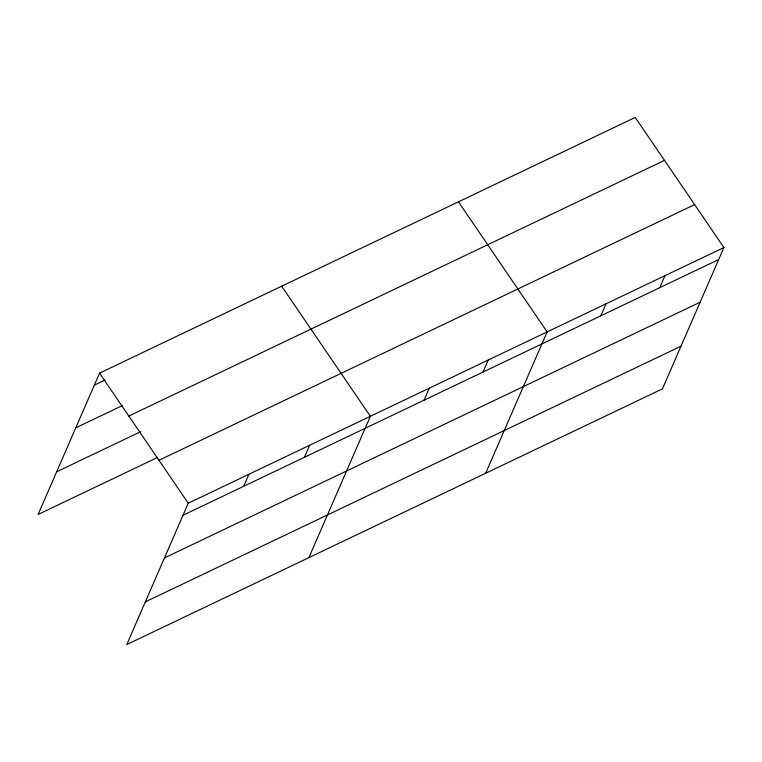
<?xml version="1.0" encoding="UTF-8"?>
<svg xmlns="http://www.w3.org/2000/svg" width="762" height="762" viewBox="0 0 762 762"><rect width="100%" height="100%" fill="white"/><g stroke="black" fill="none" stroke-linecap="round" stroke-linejoin="round"><path stroke-width="1.14" d="M723.9 247.536L188.233 503.225L126.778 644.557L662.445 388.868L723.9 247.536L635.222 117.443L99.555 373.132L38.1 514.464L157.391 457.524M243.707 486.27L248.936 474.25M304.419 457.295L309.648 445.265M308.905 557.622L370.361 416.29L281.683 286.198M424.053 400.193L429.282 388.163M482.975 372.066L488.204 360.035M485.67 473.25L547.126 331.908L458.457 201.816M600.827 315.811L606.057 303.781M659.749 287.684L664.978 275.654M94.326 385.162L104.975 380.076M75.771 427.834L122.634 405.46M128.816 416.062L664.493 160.372M56.655 471.792L140.799 431.635M158.963 460.296L694.639 204.597M183.004 515.255L718.671 259.556M164.449 557.927L700.116 302.228M145.332 601.885L680.999 346.196M99.555 373.132L188.233 503.225"/></g></svg>
